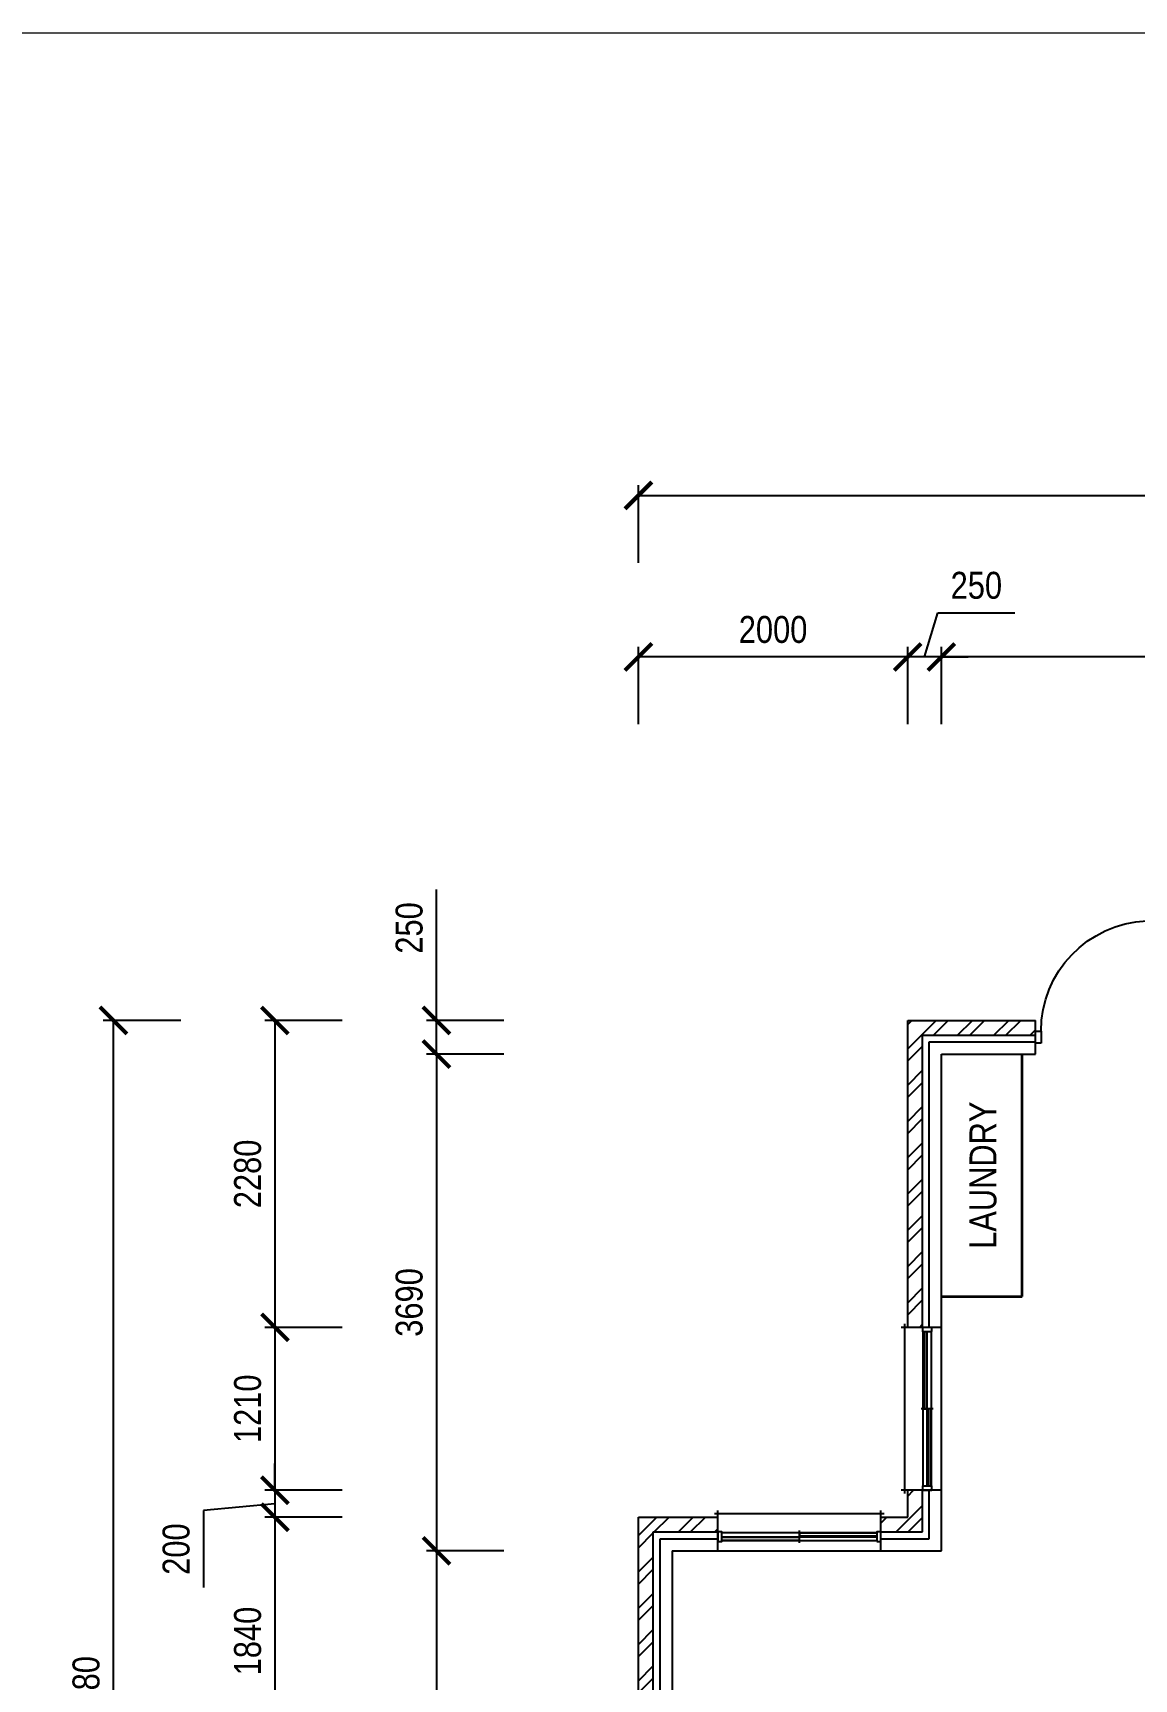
# Model space of a CAD drawing. Header units: millimetres. Extents: x -20526 to 19775, y -17106 to 7589.
# Drawn here: x -11035 to -2857, y -4640 to 7589 of the extents above; entities that cross this region are included whole.
import ezdxf

# ---------------------------------------------------------------- set-up
doc = ezdxf.new("R2010")
doc.units = ezdxf.units.MM
doc.layers.get('0').update_dxf_attribs({"lineweight": 25})
doc.layers.get('Defpoints').update_dxf_attribs({"color": 8, "lineweight": 18})
doc.layers.add('DIM', color=8, linetype='Continuous', lineweight=18)
doc.layers.add('FIXTURES', color=8, linetype='Continuous', lineweight=35)
for name, color, linetype in [('DOORS', 7, 'Continuous'), ('HATCH WALLS', 8, 'Continuous'), ('TEXT FLOORPLAN', 7, 'Continuous'), ('WALL - EXTERNAL', 2, 'Continuous'), ('WALL - INTERNAL', 7, 'Continuous'), ('WINDOWS', 7, 'Continuous')]:
    doc.layers.add(name, color=color, linetype=linetype)
doc.styles.get("Standard").update_dxf_attribs({"font": 'swissc.ttf'})
doc.dimstyles.new('DIM 100 ARCH', dxfattribs={"dimscale": 100, "dimtxt": 2, "dimasz": 2, "dimexe": 0.75, "dimexo": 1.5, "dimgap": 1, "dimtad": 1, "dimdec": 0, "dimzin": 0, "dimdsep": 46, "dimtxsty": 'Standard', "dimblk": 'ARCHTICK', "dimcen": 0.09, "dimclrd": 8, "dimclre": 8, "dimclrt": 7, "dimadec": 0, "dimazin": 0, "dimtfac": 1, "dimtdec": 0, "dimtmove": 0, "dimatfit": 1, "dimfxl": 5, "dimfxlon": 1, "dimtfill": 1, "dimtolj": 1, "dimtzin": 0, "dimarcsym": 0})

# ---------------------------------------------------------------- blocks, each defined once
blk = doc.blocks.new('820 DOOR1')
at = {"color": 0}
for points in [[(75, 0), (75, 820), (40, 820), (40, 0)], [(0, -90), (40, -90), (40, 0), (0, 0)], [(860, -90), (900, -90), (900, 0), (860, 0)]]:
    blk.add_lwpolyline(points, close=True, dxfattribs=at)
blk.add_arc((40, 0), 820, 0, 87.5537, dxfattribs=at)
blk = doc.blocks.new('*U94')
at = {"color": 0, "linetype": 'ByBlock'}
for p, q in [((1235, 275), (-25, 275)), ((0, 0), (0, 300)), ((1210, 0), (1210, 300)), ((30, 135), (1180, 135)), ((605, 60), (605, 150)), ((0, 0), (1210, 0)), ((30, 105), (1180, 105)), ((1180, 75), (30, 75))]:
    blk.add_line(p, q, dxfattribs=at)
for points in [[(0, 70), (30, 70), (30, 140), (0, 140)], [(1180, 70), (1210, 70), (1210, 140), (1180, 140)]]:
    blk.add_lwpolyline(points, close=True, dxfattribs=at)
for points in [[(1180, 130), (605, 130), (605, 110), (1180, 110)], [(30, 80), (605, 80), (605, 100), (30, 100)]]:
    blk.add_lwpolyline(points, dxfattribs=at)
blk = doc.blocks.new('_ArchTick')
at = {"color": 0, "linetype": 'ByBlock', "const_width": 0.15}
blk.add_lwpolyline([(-0.5, -0.5), (0.5, 0.5)], dxfattribs=at)
blk = doc.blocks.new('*D115')
at = {"layer": 'Defpoints', "color": 0, "transparency": 16777216}
for p in [(-4288, 2953), (-4288, 3), (-88, 3)]:
    blk.add_point(p, dxfattribs=at)
at = {"layer": 'DIM', "color": 8, "lineweight": -2, "transparency": 16777216}
for p, q in [((-4288, 2453), (-4288, 3028)), ((-88, 2953), (-4288, 2953)), ((-88, 2453), (-88, 3028))]:
    blk.add_line(p, q, dxfattribs=at)
at = {"layer": 'DIM', "color": 8, "lineweight": -2, "transparency": 16777216, "xscale": 200, "yscale": 200, "zscale": 200, "rotation": 180}
blk.add_blockref('_ArchTick', (-4288, 2953), dxfattribs=at)
at = {"layer": 'DIM', "color": 8, "lineweight": -2, "transparency": 16777216, "xscale": 200, "yscale": 200, "zscale": 200}
blk.add_blockref('_ArchTick', (-88, 2953), dxfattribs=at)
at = {"layer": 'DIM', "color": 7, "transparency": 16777216, "insert": (-2188, 3156), "char_height": 200, "attachment_point": 5, "bg_fill": 3, "box_fill_scale": 1.1, "bg_fill_color": 256, "bg_fill_true_color": 13158600, "bg_fill_transparency": 0}
blk.add_mtext('\\A1;4200', dxfattribs=at)
blk = doc.blocks.new('*D116')
at = {"layer": 'Defpoints', "color": 0, "transparency": 16777216}
for p in [(-4538, 2953), (-4538, 253), (-4288, 3)]:
    blk.add_point(p, dxfattribs=at)
at = {"layer": 'DIM', "color": 8, "lineweight": -2, "transparency": 16777216}
for p, q in [((-4413, 2953), (-4314, 3281)), ((-4314, 3281), (-3742, 3281)), ((-4538, 2953), (-4738, 2953)), ((-4538, 2453), (-4538, 3028)), ((-4288, 2953), (-4538, 2953)), ((-4288, 2953), (-4538, 2953)), ((-4288, 2453), (-4288, 3028)), ((-4288, 2953), (-4088, 2953))]:
    blk.add_line(p, q, dxfattribs=at)
at = {"layer": 'DIM', "color": 8, "lineweight": -2, "transparency": 16777216, "xscale": 200, "yscale": 200, "zscale": 200}
blk.add_blockref('_ArchTick', (-4538, 2953), dxfattribs=at)
at = {"layer": 'DIM', "color": 8, "lineweight": -2, "transparency": 16777216, "xscale": 200, "yscale": 200, "zscale": 200, "rotation": 180}
blk.add_blockref('_ArchTick', (-4288, 2953), dxfattribs=at)
at = {"layer": 'DIM', "color": 7, "transparency": 16777216, "insert": (-4028, 3484), "char_height": 200, "attachment_point": 5, "bg_fill": 3, "box_fill_scale": 1.1, "bg_fill_color": 256, "bg_fill_true_color": 13158600, "bg_fill_transparency": 0}
blk.add_mtext('\\A1;250', dxfattribs=at)
blk = doc.blocks.new('*D117')
at = {"layer": 'Defpoints', "color": 0, "transparency": 16777216}
for p in [(-6538, 2953), (-4538, 253), (-6538, -3437)]:
    blk.add_point(p, dxfattribs=at)
at = {"layer": 'DIM', "color": 8, "lineweight": -2, "transparency": 16777216}
for p, q in [((-6538, 2453), (-6538, 3028)), ((-4538, 2953), (-6538, 2953)), ((-4538, 2453), (-4538, 3028))]:
    blk.add_line(p, q, dxfattribs=at)
at = {"layer": 'DIM', "color": 8, "lineweight": -2, "transparency": 16777216, "xscale": 200, "yscale": 200, "zscale": 200, "rotation": 180}
blk.add_blockref('_ArchTick', (-6538, 2953), dxfattribs=at)
at = {"layer": 'DIM', "color": 8, "lineweight": -2, "transparency": 16777216, "xscale": 200, "yscale": 200, "zscale": 200}
blk.add_blockref('_ArchTick', (-4538, 2953), dxfattribs=at)
at = {"layer": 'DIM', "color": 7, "transparency": 16777216, "insert": (-5538, 3156), "char_height": 200, "attachment_point": 5, "bg_fill": 3, "box_fill_scale": 1.1, "bg_fill_color": 256, "bg_fill_true_color": 13158600, "bg_fill_transparency": 0}
blk.add_mtext('\\A1;2000', dxfattribs=at)
blk = doc.blocks.new('*D118')
at = {"layer": 'Defpoints', "color": 0, "transparency": 16777216}
for p in [(3852, 4153), (3852, 253), (-6538, -3437)]:
    blk.add_point(p, dxfattribs=at)
at = {"layer": 'DIM', "color": 8, "lineweight": -2, "transparency": 16777216}
for p, q in [((-6538, 3653), (-6538, 4228)), ((3852, 3653), (3852, 4228)), ((-6538, 4153), (3852, 4153))]:
    blk.add_line(p, q, dxfattribs=at)
at = {"layer": 'DIM', "color": 8, "lineweight": -2, "transparency": 16777216, "xscale": 200, "yscale": 200, "zscale": 200, "rotation": 180}
blk.add_blockref('_ArchTick', (-6538, 4153), dxfattribs=at)
at = {"layer": 'DIM', "color": 8, "lineweight": -2, "transparency": 16777216, "xscale": 200, "yscale": 200, "zscale": 200}
blk.add_blockref('_ArchTick', (3852, 4153), dxfattribs=at)
at = {"layer": 'DIM', "color": 7, "transparency": 16777216, "insert": (-1343, 4356), "char_height": 200, "attachment_point": 5, "bg_fill": 3, "box_fill_scale": 1.1, "bg_fill_color": 256, "bg_fill_true_color": 13158600, "bg_fill_transparency": 0}
blk.add_mtext('\\A1;10390', dxfattribs=at)
blk = doc.blocks.new('*D119')
at = {"layer": 'Defpoints', "color": 0, "transparency": 16777216}
for p in [(-8038, 253), (-4538, 253), (-4288, 3)]:
    blk.add_point(p, dxfattribs=at)
at = {"layer": 'DIM', "color": 8, "lineweight": -2, "transparency": 16777216}
for p, q in [((-8038, 253), (-8038, 1226)), ((-7538, 253), (-8113, 253)), ((-8038, 3), (-8038, 253)), ((-7538, 3), (-8113, 3)), ((-8038, 3), (-8038, -197))]:
    blk.add_line(p, q, dxfattribs=at)
at = {"layer": 'DIM', "color": 8, "lineweight": -2, "transparency": 16777216, "xscale": 200, "yscale": 200, "zscale": 200}
for p, rotation in [((-8038, 253), 270), ((-8038, 3), 90)]:
    blk.add_blockref('_ArchTick', p, dxfattribs=dict(at, rotation=rotation))
at = {"layer": 'DIM', "color": 7, "transparency": 16777216, "insert": (-8240, 940), "char_height": 200, "attachment_point": 5, "rotation": 90, "bg_fill": 3, "box_fill_scale": 1.1, "bg_fill_color": 256, "bg_fill_true_color": 13158600, "bg_fill_transparency": 0}
blk.add_mtext('\\A1;250', dxfattribs=at)
blk = doc.blocks.new('*D120')
at = {"layer": 'Defpoints', "color": 0, "transparency": 16777216}
for p in [(-4288, 3), (-8038, -3687), (-4288, -3687)]:
    blk.add_point(p, dxfattribs=at)
at = {"layer": 'DIM', "color": 8, "lineweight": -2, "transparency": 16777216}
for p, q in [((-7538, 3), (-8113, 3)), ((-8038, 3), (-8038, -3687)), ((-7538, -3687), (-8113, -3687))]:
    blk.add_line(p, q, dxfattribs=at)
at = {"layer": 'DIM', "color": 8, "lineweight": -2, "transparency": 16777216, "xscale": 200, "yscale": 200, "zscale": 200}
for p, rotation in [((-8038, 3), 90), ((-8038, -3687), 270)]:
    blk.add_blockref('_ArchTick', p, dxfattribs=dict(at, rotation=rotation))
at = {"layer": 'DIM', "color": 7, "transparency": 16777216, "insert": (-8240, -1842), "char_height": 200, "attachment_point": 5, "rotation": 90, "bg_fill": 3, "box_fill_scale": 1.1, "bg_fill_color": 256, "bg_fill_true_color": 13158600, "bg_fill_transparency": 0}
blk.add_mtext('\\A1;3690', dxfattribs=at)
blk = doc.blocks.new('*D121')
at = {"layer": 'Defpoints', "color": 0, "transparency": 16777216}
for p in [(-4288, -3687), (-8038, -9577), (-6288, -9577)]:
    blk.add_point(p, dxfattribs=at)
at = {"layer": 'DIM', "color": 8, "lineweight": -2, "transparency": 16777216}
for p, q in [((-7538, -3687), (-8113, -3687)), ((-8038, -3687), (-8038, -9577)), ((-7538, -9577), (-8113, -9577))]:
    blk.add_line(p, q, dxfattribs=at)
at = {"layer": 'DIM', "color": 8, "lineweight": -2, "transparency": 16777216, "xscale": 200, "yscale": 200, "zscale": 200}
for p, rotation in [((-8038, -3687), 90), ((-8038, -9577), 270)]:
    blk.add_blockref('_ArchTick', p, dxfattribs=dict(at, rotation=rotation))
at = {"layer": 'DIM', "color": 7, "transparency": 16777216, "insert": (-8240, -6632), "char_height": 200, "attachment_point": 5, "rotation": 90, "bg_fill": 3, "box_fill_scale": 1.1, "bg_fill_color": 256, "bg_fill_true_color": 13158600, "bg_fill_transparency": 0}
blk.add_mtext('\\A1;5890', dxfattribs=at)
blk = doc.blocks.new('*D123')
at = {"layer": 'Defpoints', "color": 0, "transparency": 16777216}
for p in [(-4538, 253), (-9238, -2027), (-4588, -2027)]:
    blk.add_point(p, dxfattribs=at)
at = {"layer": 'DIM', "color": 8, "lineweight": -2, "transparency": 16777216}
for p, q in [((-8738, 253), (-9313, 253)), ((-9238, 253), (-9238, -2027)), ((-8738, -2027), (-9313, -2027))]:
    blk.add_line(p, q, dxfattribs=at)
at = {"layer": 'DIM', "color": 8, "lineweight": -2, "transparency": 16777216, "xscale": 200, "yscale": 200, "zscale": 200}
for p, rotation in [((-9238, 253), 90), ((-9238, -2027), 270)]:
    blk.add_blockref('_ArchTick', p, dxfattribs=dict(at, rotation=rotation))
at = {"layer": 'DIM', "color": 7, "transparency": 16777216, "insert": (-9440, -887), "char_height": 200, "attachment_point": 5, "rotation": 90, "bg_fill": 3, "box_fill_scale": 1.1, "bg_fill_color": 256, "bg_fill_true_color": 13158600, "bg_fill_transparency": 0}
blk.add_mtext('\\A1;2280', dxfattribs=at)
blk = doc.blocks.new('*D124')
at = {"layer": 'Defpoints', "color": 0, "transparency": 16777216}
for p in [(-4588, -2027), (-9238, -3237), (-4588, -3237)]:
    blk.add_point(p, dxfattribs=at)
at = {"layer": 'DIM', "color": 8, "lineweight": -2, "transparency": 16777216}
for p, q in [((-8738, -2027), (-9313, -2027)), ((-9238, -2027), (-9238, -3237)), ((-8738, -3237), (-9313, -3237))]:
    blk.add_line(p, q, dxfattribs=at)
at = {"layer": 'DIM', "color": 8, "lineweight": -2, "transparency": 16777216, "xscale": 200, "yscale": 200, "zscale": 200}
for p, rotation in [((-9238, -2027), 90), ((-9238, -3237), 270)]:
    blk.add_blockref('_ArchTick', p, dxfattribs=dict(at, rotation=rotation))
at = {"layer": 'DIM', "color": 7, "transparency": 16777216, "insert": (-9440, -2632), "char_height": 200, "attachment_point": 5, "rotation": 90, "bg_fill": 3, "box_fill_scale": 1.1, "bg_fill_color": 256, "bg_fill_true_color": 13158600, "bg_fill_transparency": 0}
blk.add_mtext('\\A1;1210', dxfattribs=at)
blk = doc.blocks.new('*D125')
at = {"layer": 'Defpoints', "color": 0, "transparency": 16777216}
for p in [(-4588, -3237), (-9238, -3437), (-6538, -3437)]:
    blk.add_point(p, dxfattribs=at)
at = {"layer": 'DIM', "color": 8, "lineweight": -2, "transparency": 16777216}
for p, q in [((-9238, -3237), (-9238, -3037)), ((-8738, -3237), (-9313, -3237)), ((-9238, -3237), (-9238, -3437)), ((-9238, -3237), (-9238, -3437)), ((-9238, -3337), (-9768, -3388)), ((-9768, -3388), (-9768, -3960)), ((-8738, -3437), (-9313, -3437)), ((-9238, -3437), (-9238, -3637))]:
    blk.add_line(p, q, dxfattribs=at)
at = {"layer": 'DIM', "color": 8, "lineweight": -2, "transparency": 16777216, "xscale": 200, "yscale": 200, "zscale": 200}
for p, rotation in [((-9238, -3237), 270), ((-9238, -3437), 90)]:
    blk.add_blockref('_ArchTick', p, dxfattribs=dict(at, rotation=rotation))
at = {"layer": 'DIM', "color": 7, "transparency": 16777216, "insert": (-9971, -3674), "char_height": 200, "attachment_point": 5, "rotation": 90, "bg_fill": 3, "box_fill_scale": 1.1, "bg_fill_color": 256, "bg_fill_true_color": 13158600, "bg_fill_transparency": 0}
blk.add_mtext('\\A1;200', dxfattribs=at)
blk = doc.blocks.new('*D126')
at = {"layer": 'Defpoints', "color": 0, "transparency": 16777216}
for p in [(-6538, -3437), (-9238, -5277), (-6588, -5277)]:
    blk.add_point(p, dxfattribs=at)
at = {"layer": 'DIM', "color": 8, "lineweight": -2, "transparency": 16777216}
for p, q in [((-8738, -3437), (-9313, -3437)), ((-9238, -3437), (-9238, -5277)), ((-8738, -5277), (-9313, -5277))]:
    blk.add_line(p, q, dxfattribs=at)
at = {"layer": 'DIM', "color": 8, "lineweight": -2, "transparency": 16777216, "xscale": 200, "yscale": 200, "zscale": 200}
for p, rotation in [((-9238, -3437), 90), ((-9238, -5277), 270)]:
    blk.add_blockref('_ArchTick', p, dxfattribs=dict(at, rotation=rotation))
at = {"layer": 'DIM', "color": 7, "transparency": 16777216, "insert": (-9440, -4357), "char_height": 200, "attachment_point": 5, "rotation": 90, "bg_fill": 3, "box_fill_scale": 1.1, "bg_fill_color": 256, "bg_fill_true_color": 13158600, "bg_fill_transparency": 0}
blk.add_mtext('\\A1;1840', dxfattribs=at)
blk = doc.blocks.new('*D129')
at = {"layer": 'Defpoints', "color": 0, "transparency": 16777216}
for p in [(-10438, 253), (-4538, 253), (-6538, -9827)]:
    blk.add_point(p, dxfattribs=at)
at = {"layer": 'DIM', "color": 8, "lineweight": -2, "transparency": 16777216}
for p, q in [((-9938, 253), (-10513, 253)), ((-10438, -9827), (-10438, 253)), ((-9938, -9827), (-10513, -9827))]:
    blk.add_line(p, q, dxfattribs=at)
at = {"layer": 'DIM', "color": 8, "lineweight": -2, "transparency": 16777216, "xscale": 200, "yscale": 200, "zscale": 200}
for p, rotation in [((-10438, 253), 90), ((-10438, -9827), 270)]:
    blk.add_blockref('_ArchTick', p, dxfattribs=dict(at, rotation=rotation))
at = {"layer": 'DIM', "color": 7, "transparency": 16777216, "insert": (-10640, -4787), "char_height": 200, "attachment_point": 5, "rotation": 90, "bg_fill": 3, "box_fill_scale": 1.1, "bg_fill_color": 256, "bg_fill_true_color": 13158600, "bg_fill_transparency": 0}
blk.add_mtext('\\A1;10080', dxfattribs=at)

msp = doc.modelspace()

# ---------------------------------------------------------------- hatches: boundary and pattern name
at = {"layer": 'HATCH WALLS'}
h = msp.add_hatch(dxfattribs=at)
h.set_pattern_fill('ANSI32', color=256, scale=20)
h.paths.add_polyline_path([(-3587.6, 253.3), (-4537.6, 253.3), (-4537.6, -2026.7), (-4427.6, -2026.7), (-4427.6, 143.3), (-3587.6, 143.3), (-3587.6, 173.3)])
h.paths.add_polyline_path([(897.4, 253.3), (-2687.6, 253.3), (-2687.6, 143.3), (897.4, 143.3)])
h.paths.add_polyline_path([(3852.4, 253.3), (2707.4, 253.3), (2707.4, 143.3), (3742.4, 143.3), (3742.4, -4481.7), (3852.4, -4481.7)])
h.paths.add_polyline_path([(3852.4, -5091.7), (3742.4, -5091.7), (3742.4, -9716.7), (2707.4, -9716.7), (2707.4, -9826.7), (3852.4, -9826.7)])
h.paths.add_polyline_path([(-4427.6, -3236.7), (-4537.6, -3236.7), (-4537.6, -3436.7), (-4737.6, -3436.7), (-4737.6, -3546.7), (-4427.6, -3546.7)])
h.paths.add_polyline_path([(-5947.6, -3436.7), (-6537.6, -3436.7), (-6537.6, -5276.7), (-6427.6, -5276.7), (-6427.6, -3546.7), (-5947.6, -3546.7)])
h.paths.add_polyline_path([(-6427.6, -7986.7), (-6537.6, -7986.7), (-6537.6, -9826.7), (-5687.6, -9826.7), (-5687.6, -9716.7), (-6427.6, -9716.7)])
h.paths.add_polyline_path([(-3427.6, -9716.7), (-3877.6, -9716.7), (-3877.6, -9826.7), (-3427.6, -9826.7)])
h.paths.add_polyline_path([(-1187.6, -9716.7), (-1617.6, -9716.7), (-1617.6, -9826.7), (-1187.6, -9826.7)])
h.paths.add_polyline_path([(897.4, -9716.7), (-287.6, -9716.7), (-287.6, -9826.7), (897.4, -9826.7)])

# ---------------------------------------------------------------- linework, layer by layer
at = {"layer": 'FIXTURES'}
for p, q in [((-3687.6, -1796.7), (-3687.6, 3.3)), ((-4287.6, -1796.7), (-3687.6, -1796.7))]:
    msp.add_line(p, q, dxfattribs=at)
at = {"layer": 'WALL - EXTERNAL'}
for p, q in [((-4537.6, 253.3), (-3587.6, 253.3)), ((-4537.6, -2026.7), (-4537.6, 253.3)), ((-3587.6, 143.3), (-3587.6, 253.3)), ((-4427.6, 143.3), (-3587.6, 143.3)), ((-4427.6, -2026.7), (-4427.6, 143.3)), ((-4537.6, -3436.7), (-4537.6, -3236.7)), ((-4427.6, -3546.7), (-4427.6, -3236.7)), ((-6537.6, -3436.7), (-5947.6, -3436.7)), ((-6537.6, -5276.7), (-6537.6, -3436.7)), ((-4737.6, -3436.7), (-4537.6, -3436.7)), ((-6427.6, -3546.7), (-5947.6, -3546.7)), ((-6427.6, -5276.7), (-6427.6, -3546.7)), ((-4737.6, -3546.7), (-4427.6, -3546.7))]:
    msp.add_line(p, q, dxfattribs=at)
at = {"layer": 'WALL - INTERNAL'}
for p, q in [((-4377.6, 93.3), (-3587.6, 93.3)), ((-4377.6, -2026.7), (-4377.6, 93.3)), ((-4287.6, 3.3), (-3587.6, 3.3)), ((-4287.6, -2026.7), (-4287.6, 3.3)), ((-3587.6, 3.3), (-3587.6, 93.3)), ((-4377.6, -3596.7), (-4377.6, -3236.7)), ((-4287.6, -3686.7), (-4287.6, -3236.7)), ((-6377.6, -3596.7), (-5947.6, -3596.7)), ((-6377.6, -5276.7), (-6377.6, -3596.7)), ((-4737.6, -3596.7), (-4377.6, -3596.7)), ((-6287.6, -3686.7), (-6287.6, -5276.7)), ((-6287.6, -3686.7), (-5947.6, -3686.7)), ((-4737.6, -3686.7), (-4287.6, -3686.7))]:
    msp.add_line(p, q, dxfattribs=at)

# ---------------------------------------------------------------- block references
at = {"layer": 'DOORS', "xscale": -1}
msp.add_blockref('820 DOOR1', (-2687.6, 173.3), dxfattribs=at)
at = {"layer": 'WINDOWS', "rotation": 90}
msp.add_blockref('*U94', (-4287.6, -3236.7), dxfattribs=at)
at = {"layer": 'WINDOWS'}
msp.add_blockref('*U94', (-5947.6, -3686.7), dxfattribs=at)

# ---------------------------------------------------------------- texts
at = {"layer": 'TEXT FLOORPLAN', "insert": (-4079, -896.7), "char_height": 200, "attachment_point": 2, "rotation": 90}
msp.add_mtext('LAUNDRY', dxfattribs=at)

# ---------------------------------------------------------------- next in the draw order: dimensions: what is measured, and where the dimension line sits
at = {"layer": 'DIM'}
dim = msp.add_linear_dim(base=(-4287.6, 2953.3), p1=(-87.6, 3.3), p2=(-4287.6, 3.3), dimstyle='DIM 100 ARCH', override={"dimtmove": 1}, dxfattribs=at)
dim.commit()
dim.dimension.update_dxf_attribs({"geometry": '*D115', "text_midpoint": (-2187.6, 3156.1)})

# ---------------------------------------------------------------- next in the draw order: dimensions: what is measured, and where the dimension line sits
dim = msp.add_linear_dim(base=(-4537.6, 2953.3), p1=(-4287.6, 3.3), p2=(-4537.6, 253.3), dimstyle='DIM 100 ARCH', override={"dimtmove": 1}, dxfattribs=at)
dim.commit()
dim.dimension.update_dxf_attribs({"geometry": '*D116', "text_midpoint": (-4214.2, 3483.9)})

# ---------------------------------------------------------------- next in the draw order: dimensions: what is measured, and where the dimension line sits
dim = msp.add_linear_dim(base=(-6537.6, 2953.3), p1=(-4537.6, 253.3), p2=(-6537.6, -3436.7), dimstyle='DIM 100 ARCH', override={"dimtmove": 1}, dxfattribs=at)
dim.commit()
dim.dimension.update_dxf_attribs({"geometry": '*D117', "text_midpoint": (-5537.6, 3156.1)})

# ---------------------------------------------------------------- next in the draw order: dimensions: what is measured, and where the dimension line sits
dim = msp.add_linear_dim(base=(3852.4, 4153.3), p1=(-6537.6, -3436.7), p2=(3852.4, 253.3), dimstyle='DIM 100 ARCH', dxfattribs=at)
dim.commit()
dim.dimension.update_dxf_attribs({"geometry": '*D118', "text_midpoint": (-1342.6, 4355.9)})

# ---------------------------------------------------------------- next in the draw order: dimensions: what is measured, and where the dimension line sits
dim = msp.add_linear_dim(base=(-8037.6, 253.3), p1=(-4287.6, 3.3), p2=(-4537.6, 253.3), angle=90, dimstyle='DIM 100 ARCH', dxfattribs=at)
dim.commit()
dim.dimension.update_dxf_attribs({"geometry": '*D119', "text_midpoint": (-8240.3, 939.5)})

# ---------------------------------------------------------------- next in the draw order: dimensions: what is measured, and where the dimension line sits
dim = msp.add_linear_dim(base=(-8037.6, -3686.7), p1=(-4287.6, 3.3), p2=(-4287.6, -3686.7), angle=90, dimstyle='DIM 100 ARCH', override={"dimtmove": 1}, dxfattribs=at)
dim.commit()
dim.dimension.update_dxf_attribs({"geometry": '*D120', "text_midpoint": (-8240.2, -1841.7)})

# ---------------------------------------------------------------- next in the draw order: dimensions: what is measured, and where the dimension line sits
dim = msp.add_linear_dim(base=(-9237.6, -2026.7), p1=(-4537.6, 253.3), p2=(-4587.6, -2026.7), angle=90, dimstyle='DIM 100 ARCH', dxfattribs=at)
dim.commit()
dim.dimension.update_dxf_attribs({"geometry": '*D123', "text_midpoint": (-9440.3, -886.7)})
dim = msp.add_linear_dim(base=(-8037.6, -9576.7), p1=(-4287.6, -3686.7), p2=(-6287.6, -9576.7), angle=90, dimstyle='DIM 100 ARCH', override={"dimtmove": 1}, dxfattribs=at)
dim.commit()
dim.dimension.update_dxf_attribs({"geometry": '*D121', "text_midpoint": (-8240.2, -6631.7)})

# ---------------------------------------------------------------- next in the draw order: dimensions: what is measured, and where the dimension line sits
dim = msp.add_linear_dim(base=(-9237.6, -3236.7), p1=(-4587.6, -2026.7), p2=(-4587.6, -3236.7), angle=90, dimstyle='DIM 100 ARCH', override={"dimtmove": 1}, dxfattribs=at)
dim.commit()
dim.dimension.update_dxf_attribs({"geometry": '*D124', "text_midpoint": (-9440.3, -2631.7)})

# ---------------------------------------------------------------- next in the draw order: dimensions: what is measured, and where the dimension line sits
dim = msp.add_linear_dim(base=(-9237.6, -3436.7), p1=(-4587.6, -3236.7), p2=(-6537.6, -3436.7), angle=90, dimstyle='DIM 100 ARCH', override={"dimtmove": 1}, dxfattribs=at)
dim.commit()
dim.dimension.update_dxf_attribs({"geometry": '*D125', "text_midpoint": (-9768.1, -3487.6), "dimtype": 160})

# ---------------------------------------------------------------- next in the draw order: dimensions: what is measured, and where the dimension line sits
dim = msp.add_linear_dim(base=(-9237.6, -5276.7), p1=(-6537.6, -3436.7), p2=(-6587.6, -5276.7), angle=90, dimstyle='DIM 100 ARCH', override={"dimtmove": 1}, dxfattribs=at)
dim.commit()
dim.dimension.update_dxf_attribs({"geometry": '*D126', "text_midpoint": (-9440.2, -4356.7)})

# ---------------------------------------------------------------- next in the draw order: dimensions: what is measured, and where the dimension line sits
dim = msp.add_linear_dim(base=(-10437.6, 253.3), p1=(-6537.6, -9826.7), p2=(-4537.6, 253.3), angle=90, dimstyle='DIM 100 ARCH', dxfattribs=at)
dim.commit()
dim.dimension.update_dxf_attribs({"geometry": '*D129', "text_midpoint": (-10640.2, -4786.7)})

# ---------------------------------------------------------------- next in the draw order: linework, layer by layer
at = {"layer": 'Defpoints'}
msp.add_lwpolyline([(-20526.4, 7588.6), (19775.2, 7588.6), (19775.2, -17106), (-20526.4, -17106)], close=True, dxfattribs=at)

doc.saveas('drawing.dxf')
